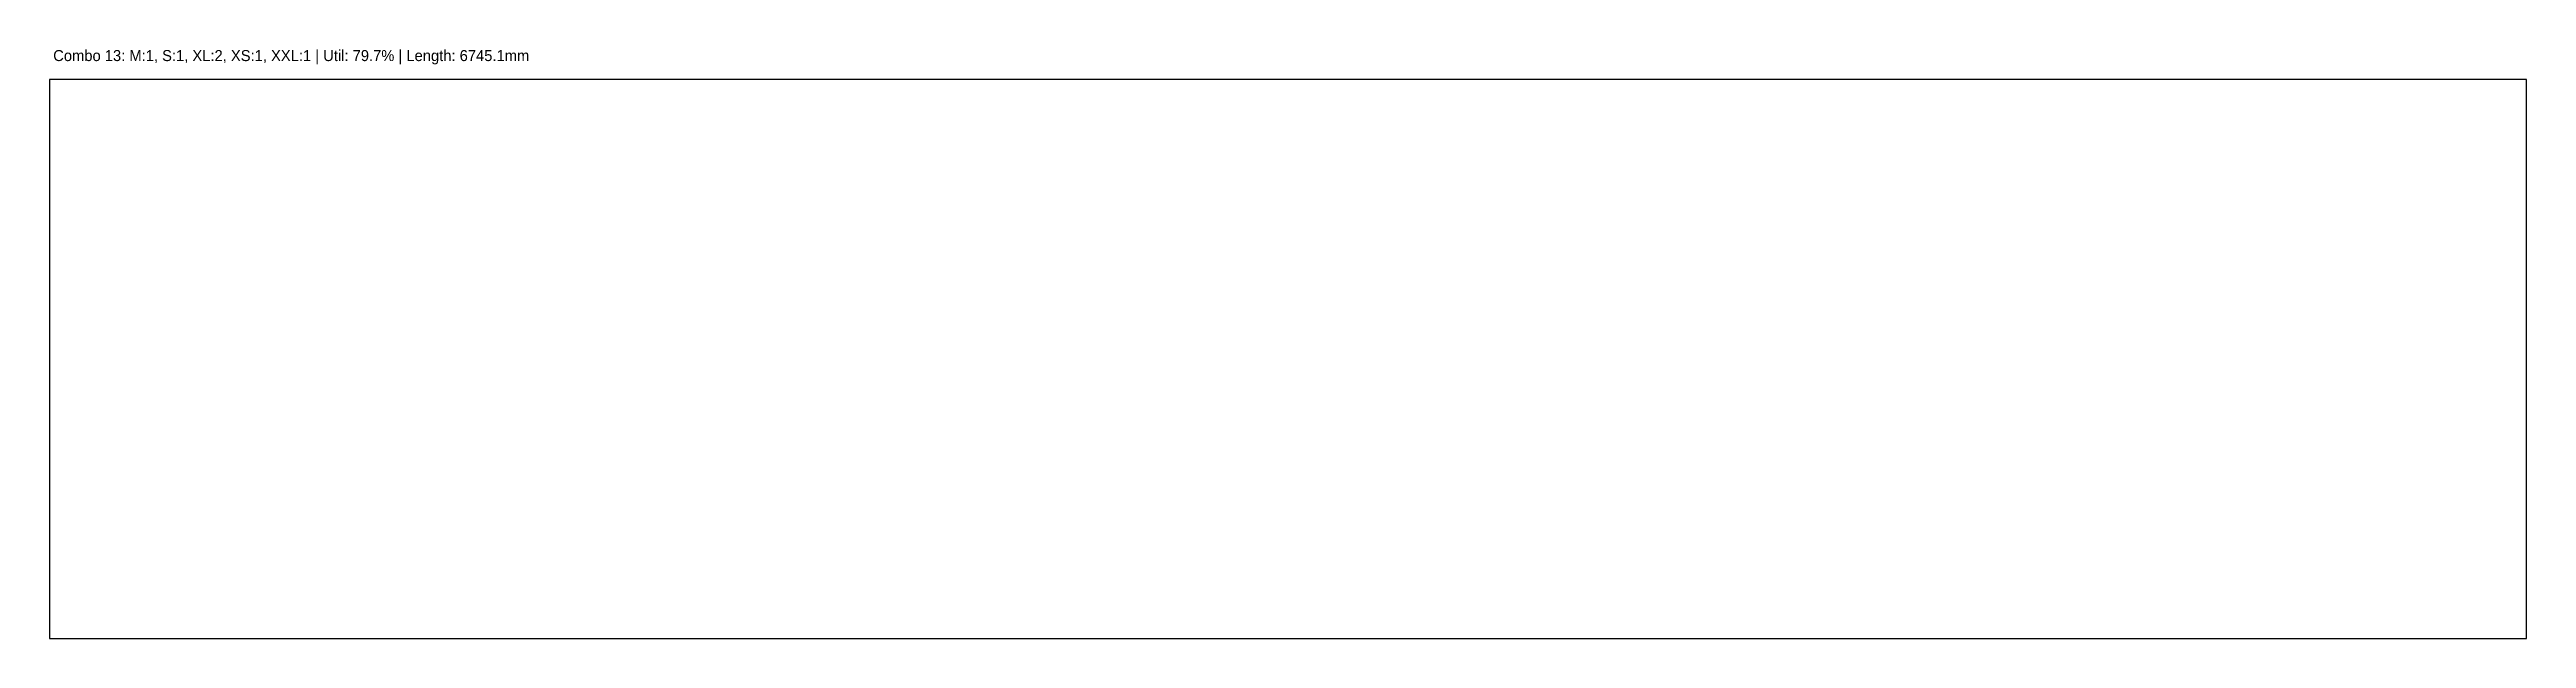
# Model space of a CAD drawing. Header units: metres. Extents: x 0 to 6745, y 0 to 1606.
import ezdxf

# ---------------------------------------------------------------- set-up
doc = ezdxf.new("R2010")
doc.units = ezdxf.units.M
doc.layers.add('CONTAINER', color=7, linetype='Continuous')
doc.layers.add('INFO', color=7, linetype='Continuous')

msp = doc.modelspace()

# ---------------------------------------------------------------- linework, layer by layer
at = {"layer": 'CONTAINER'}
msp.add_lwpolyline([(0, 0), (6745.1, 0), (6745.1, 1524), (0, 1524), (0, 0)], dxfattribs=at)

# ---------------------------------------------------------------- texts
at = {"layer": 'INFO'}
msp.add_text('Combo 13: M:1, S:1, XL:2, XS:1, XXL:1 | Util: 79.7% | Length: 6745.1mm', height=30, dxfattribs=at).set_placement((10, 1574))

doc.saveas('drawing.dxf')
